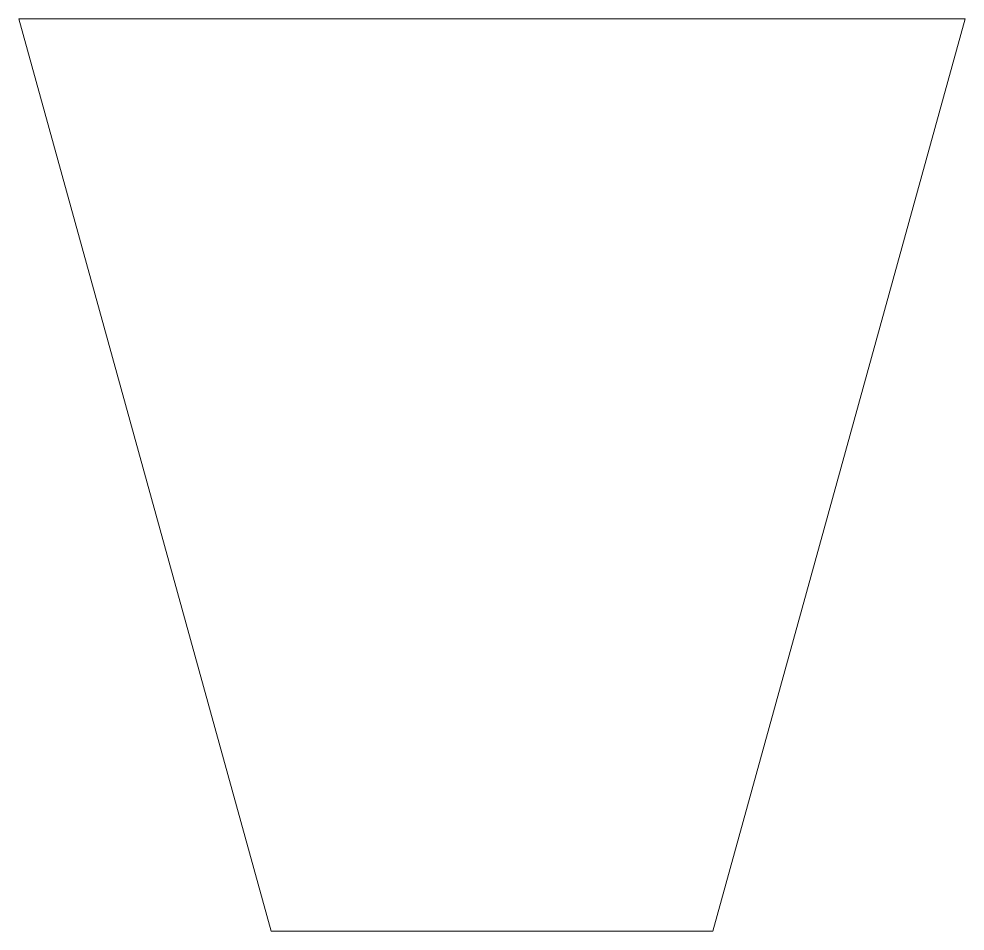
# Model space of a CAD drawing. Header units: millimetres. Extents: x 0 to 45, y -43.4 to 0.
import ezdxf

# ---------------------------------------------------------------- set-up
doc = ezdxf.new("R2010")
doc.units = ezdxf.units.MM

msp = doc.modelspace()

# ---------------------------------------------------------------- linework, layer by layer
at = {"color": 7, "linetype": 'Continuous', "lineweight": 15}
for p, q in [((0, 0), (45, 0)), ((12, -43.37), (0, 0)), ((45, 0), (33, -43.37)), ((33, -43.37), (12, -43.37))]:
    msp.add_line(p, q, dxfattribs=at)

doc.saveas('drawing.dxf')
